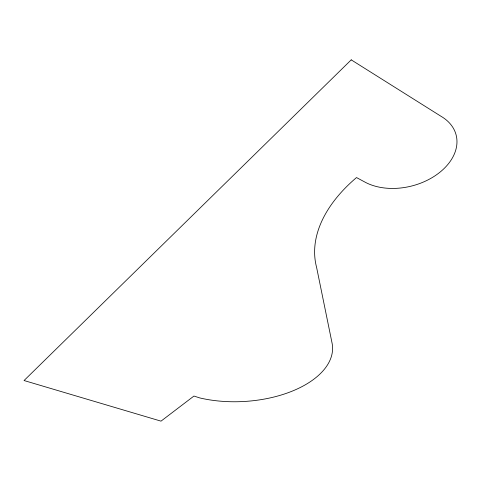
<?xml version="1.0" encoding="UTF-8"?>
<svg xmlns="http://www.w3.org/2000/svg" width="481" height="481" viewBox="0 0 481 481"><rect width="100%" height="100%" fill="white"/><g stroke="black" fill="none" stroke-linecap="round" stroke-linejoin="round"><path stroke-width="0.72" d="M351.226 59.854L24.05 380.531L161.003 421.146L193.945 396.049L199.862 397.949A91.546 49.495 -3.3 0 0 293.055 390.788A91.546 49.495 -3.3 0 0 332.094 343.236L316.588 267.328A163.486 98.064 -14.7 0 1 356.511 177.561L364.225 181.704A55.519 38.312 -14.4 0 0 441.227 171.14A55.519 38.312 -14.4 0 0 440.951 116.252L351.226 59.854"/></g></svg>
